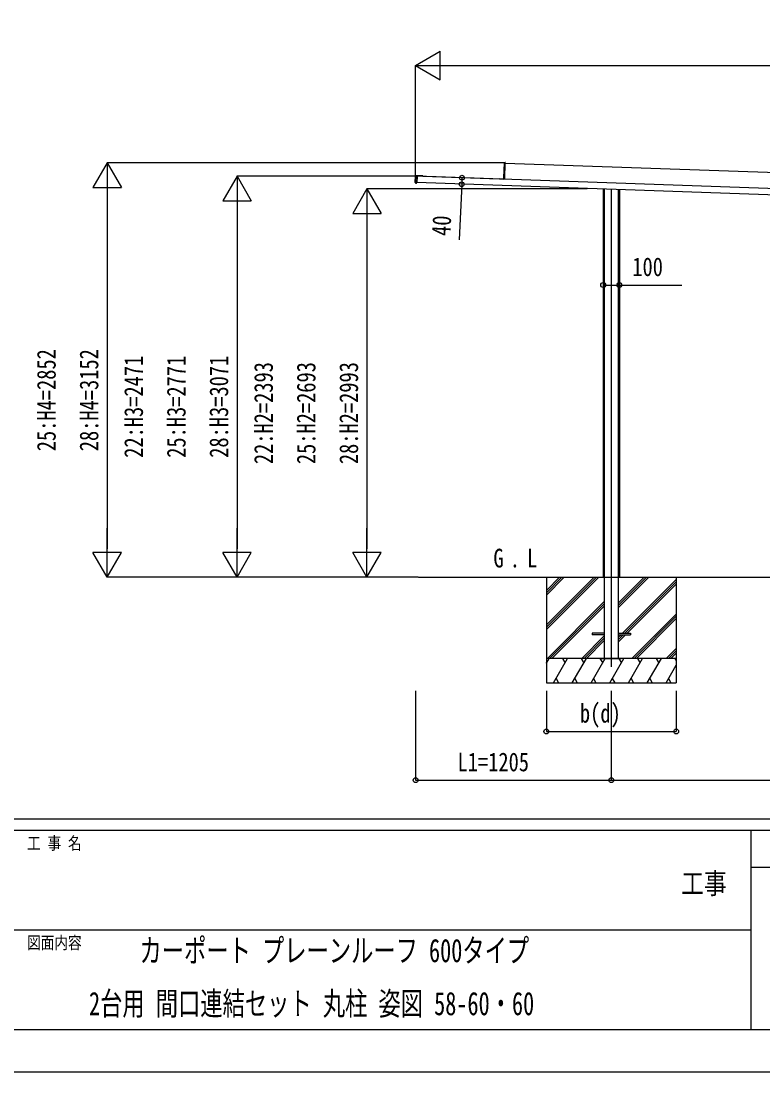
# Model space of a CAD drawing. Units: millimetres, scale not verified. Extents: x -14718 to 14718, y -10395 to 10395.
# Drawn here: x 37 to 4607, y -10395 to -3921 of the extents above; entities that cross this region are included whole.
import ezdxf
from ezdxf.enums import TextEntityAlignment as Align

# ---------------------------------------------------------------- set-up
doc = ezdxf.new("R2010")
doc.units = ezdxf.units.MM
doc.header["$LTSCALE"] = 50
for name, color, linetype in [('0-2_USER1', 3, 'Continuous'), ('0-3_YKK_12', 2, 'Continuous'), ('0-4_YKK_A1', 4, 'Continuous'), ('0-5_YKK_D', 6, 'Continuous'), ('0-6_YKK_ZWAK', 7, 'Continuous')]:
    doc.layers.add(name, color=color, linetype=linetype)
doc.styles.add('ＭＳ ゴシック', font='')
doc.styles.get('ＭＳ ゴシック').set_extended_font_data('MS Gothic')

msp = doc.modelspace()

# ---------------------------------------------------------------- linework, layer by layer
at = {"layer": '0-3_YKK_12'}
msp.add_line((3672.57, -4958.91), (3672.57, -7900), dxfattribs=at)
at = {"layer": '0-4_YKK_A1'}
for p, q in [((3014.37, -4793.97), (3011.16, -4886.06)), ((3014.37, -4793.97), (3013.9, -4793.96)), ((3019.91, -4793.83), (3014.37, -4793.97)), ((3014.39, -4793.47), (3019.93, -4793.33)), ((3016.37, -4895.24), (3019.91, -4793.83)), ((3019.84, -4796.03), (8158.7, -4975.48)), ((3019.93, -4793.33), (3019.91, -4793.83)), ((2464.88, -4916.24), (2466.24, -4877.26)), ((2466.58, -4917.33), (2468.02, -4876.28)), ((2467.05, -4917.35), (2466.58, -4917.33)), ((2474.55, -4918.57), (2467.04, -4917.85)), ((2468.49, -4876.29), (2467.05, -4917.35)), ((2467.05, -4917.35), (2474.56, -4918.07)), ((2467.78, -4919.34), (2472.77, -4919.52)), ((2468.49, -4876.29), (2468.02, -4876.28)), ((2476.03, -4876.1), (2468.49, -4876.29)), ((2482.84, -4874.84), (2469.35, -4874.37)), ((2472.77, -4919.52), (2472.81, -4918.4)), ((2474.34, -4874.54), (2474.31, -4875.64)), ((2474.56, -4918.07), (2474.55, -4918.57)), ((2476.03, -4876.1), (2474.56, -4918.07)), ((8269.25, -5119.43), (2474.6, -4917.07)), ((8270.64, -5079.45), (2475.99, -4877.1)), ((2482.77, -4876.84), (2482.84, -4874.84)), ((2488.84, -4875.05), (2482.84, -4874.84)), ((2488.77, -4877.05), (2488.84, -4875.05)), ((2498.83, -4875.4), (2488.84, -4875.05)), ((2498.76, -4877.4), (2498.83, -4875.4)), ((2504.76, -4877.61), (2504.83, -4875.61)), ((2511.77, -4878.35), (2511.78, -4878.05)), ((2511.78, -4878.05), (2511.8, -4877.45)), ((2981.37, -4894.74), (2981.38, -4894.44)), ((2981.38, -4894.44), (2981.4, -4893.84)), ((2981.4, -4893.84), (2981.41, -4893.55)), ((2985.36, -4894.88), (2985.39, -4894.18)), ((3016.36, -4895.27), (2985.39, -4894.18)), ((3010.88, -4894.07), (3010.41, -4894.06)), ((3011.16, -4886.06), (3010.69, -4886.05)), ((3011.16, -4886.06), (3010.88, -4894.07)), ((3016.37, -4895.24), (3016.35, -4895.97)), ((3622.57, -4957.16), (3622.57, -7347.5)), ((3629.43, -4957.4), (3629.43, -7847.5)), ((3715.7, -4960.41), (3715.7, -7847.5)), ((3722.57, -4960.65), (3722.57, -7347.5)), ((2485.03, -7347.5), (8783.49, -7347.5)), ((3272.57, -7347.5), (3272.57, -7997.5)), ((3272.57, -7641.48), (3566.55, -7347.5)), ((3272.57, -7655.62), (3580.69, -7347.5)), ((3272.57, -7669.76), (3594.83, -7347.5)), ((3272.57, -7429.34), (3354.41, -7347.5)), ((3272.57, -7443.49), (3368.55, -7347.5)), ((3272.57, -7457.63), (3382.7, -7347.5)), ((3715.7, -7534.99), (3903.2, -7347.5)), ((3715.7, -7520.85), (3889.06, -7347.5)), ((3715.7, -7506.71), (3874.91, -7347.5)), ((3741.54, -7693), (4072.57, -7361.98)), ((3755.69, -7693), (4072.57, -7376.12)), ((4072.57, -7347.5), (4072.57, -7997.5)), ((3769.83, -7693), (4072.57, -7390.26)), ((3278.68, -7847.5), (3629.43, -7496.75)), ((3292.82, -7847.5), (3629.43, -7510.89)), ((3306.96, -7847.5), (3629.43, -7525.03)), ((3799.18, -7847.5), (4072.57, -7574.11)), ((3813.32, -7847.5), (4072.57, -7588.25)), ((3827.46, -7847.5), (4072.57, -7602.4)), ((3555.07, -7693), (3555.07, -7702)), ((3629.43, -7693), (3555.07, -7693)), ((3629.43, -7702), (3555.07, -7702)), ((3715.7, -7693), (3790.07, -7693)), ((3715.7, -7747.12), (3760.83, -7702)), ((3715.7, -7718.84), (3732.54, -7702)), ((3715.7, -7732.98), (3746.69, -7702)), ((3715.7, -7702), (3790.07, -7702)), ((3790.07, -7693), (3790.07, -7702)), ((3490.81, -7847.5), (3629.43, -7708.88)), ((3504.95, -7847.5), (3629.43, -7723.02)), ((3519.09, -7847.5), (3629.43, -7737.16)), ((4011.31, -7847.5), (4072.57, -7786.24)), ((4025.45, -7847.5), (4072.57, -7800.38)), ((4039.59, -7847.5), (4072.57, -7814.53)), ((4072.57, -7847.5), (3272.57, -7847.5)), ((3272.57, -7876.44), (3289.28, -7847.5)), ((3274.28, -7873.48), (3272.57, -7870.52)), ((3317.11, -7997.5), (3403.72, -7847.5)), ((3388.71, -7873.48), (3373.71, -7847.5)), ((3432.58, -7997.5), (3519.19, -7847.5)), ((3504.18, -7873.48), (3489.18, -7847.5)), ((3548.05, -7997.5), (3634.66, -7847.5)), ((3619.66, -7873.48), (3604.65, -7847.5)), ((3611.67, -7847.5), (3733.47, -7847.5)), ((3663.52, -7997.5), (3750.13, -7847.5)), ((3735.13, -7873.48), (3720.12, -7847.5)), ((3778.99, -7997.5), (3865.6, -7847.5)), ((3850.6, -7873.48), (3835.6, -7847.5)), ((3894.46, -7997.5), (3981.07, -7847.5)), ((3966.07, -7873.48), (3951.07, -7847.5)), ((4009.93, -7997.5), (4072.57, -7889.02)), ((4072.57, -7857.95), (4066.54, -7847.5)), ((3272.57, -7997.5), (4072.57, -7997.5)), ((3332.11, -7971.52), (3347.11, -7997.5)), ((3447.58, -7971.52), (3462.58, -7997.5)), ((3563.05, -7971.52), (3578.05, -7997.5)), ((3678.52, -7971.52), (3693.52, -7997.5)), ((3793.99, -7971.52), (3808.99, -7997.5)), ((3909.46, -7971.52), (3924.46, -7997.5)), ((4024.93, -7971.52), (4039.93, -7997.5))]:
    msp.add_line(p, q, dxfattribs=at)
for points in [[(3010.41, -4894.06), (3010.69, -4886.05), (3013.9, -4793.96)], [(2468.51, -4875.79), (2476.05, -4875.6), (2476.03, -4876.1)], [(2511.32, -4875.84), (2511.25, -4877.83), (2476.01, -4876.6)], [(2511.32, -4875.84), (2504.83, -4875.61), (2498.83, -4875.4)], [(2511.8, -4877.45), (2511.82, -4877.15), (2981.41, -4893.55)], [(2985.39, -4894.18), (2985.41, -4893.68), (3010.09, -4894.55)]]:
    msp.add_lwpolyline(points, dxfattribs=at)
for centre, radius, start, end in [((3014.4, -4793.97), 0.5, 91.5, 178), ((3016.43, -4793.79), 2.07, 171.06854, 184.93146), ((2467.88, -4916.34), 3, 178, 268), ((2469.24, -4877.37), 3, 88, 178), ((2467.08, -4917.35), 0.5, 178, 264.5), ((2469.1, -4917.67), 2.07, 171.06854, 184.93146), ((2468.52, -4876.29), 0.5, 91.5, 178), ((2470.55, -4876.12), 2.07, 171.06854, 184.93146), ((3009.91, -4894.04), 0.5, 268, 358), ((3009.9, -4893.77), 0.765, 269.05171, 301.0406), ((3010.09, -4894.31), 0.242, 269.80053, 328.78296), ((3012.97, -4879.28), 15.54, 259.3054, 261.87346), ((3010.61, -4896.25), 1.85, 83.82294, 99.58333), ((3007.64, -4894.19), 3.17, 351.51431, 355.97407), ((3009.88, -4894.04), 1, 337.89786, 358), ((3016.33, -4895.24), 0.046, 321.12762, 0.80407)]:
    msp.add_arc(centre, radius, start, end, dxfattribs=at)
for centre, ratio, start_param in [((3003.29, -4894.81), 0.038227, 0), ((3003.31, -4894.81), 0.061163, 0.0374041)]:
    msp.add_ellipse(centre, major_axis=(13.07, -0.46), ratio=ratio, start_param=start_param, end_param=0.962078, dxfattribs=at)
at = {"layer": '0-5_YKK_D'}
for p, q in [((2467.57, -4195.5), (2619.12, -4108)), ((2619.12, -4283), (2619.12, -4108)), ((2467.57, -4891.02), (2467.57, -4194.5)), ((2467.57, -4195.5), (2619.12, -4283)), ((2467.57, -4195.5), (2770.68, -4195.5)), ((2642.57, -4195.5), (8102.57, -4195.5)), ((567.57, -4795.5), (480.07, -4947.05)), ((3018.11, -4795.5), (566.57, -4795.5)), ((567.57, -4795.5), (655.07, -4947.05)), ((567.57, -4795.5), (567.57, -5098.61)), ((1367.57, -4876.5), (1280.07, -5028.05)), ((2468.49, -4876.5), (1366.57, -4876.5)), ((1367.57, -4876.5), (1455.07, -5028.05)), ((1367.57, -4876.5), (1367.57, -5179.61)), ((480.07, -4947.05), (655.07, -4947.05)), ((567.57, -4970.5), (567.57, -7172.5)), ((2167.57, -4954.5), (2080.07, -5106.05)), ((3524.53, -4954.5), (2166.57, -4954.5)), ((2167.57, -4954.5), (2255.07, -5106.05)), ((2167.57, -4954.5), (2167.57, -5257.61)), ((1280.07, -5028.05), (1455.07, -5028.05)), ((1367.57, -5051.5), (1367.57, -7172.5)), ((2080.07, -5106.05), (2255.07, -5106.05)), ((2167.57, -5129.5), (2167.57, -7172.5)), ((567.57, -7347.5), (567.57, -7044.39)), ((1367.57, -7347.5), (1367.57, -7044.39)), ((2167.57, -7347.5), (2167.57, -7044.39)), ((567.57, -7347.5), (480.07, -7195.95)), ((655.07, -7195.95), (480.07, -7195.95)), ((567.57, -7347.5), (655.07, -7195.95)), ((1367.57, -7347.5), (1280.07, -7195.95)), ((1455.07, -7195.95), (1280.07, -7195.95)), ((1367.57, -7347.5), (1455.07, -7195.95)), ((2167.57, -7347.5), (2080.07, -7195.95)), ((2255.07, -7195.95), (2080.07, -7195.95)), ((2167.57, -7347.5), (2255.07, -7195.95)), ((2450.7, -7347.5), (566.57, -7347.5)), ((2450.7, -7347.5), (1366.57, -7347.5)), ((2484.03, -7347.5), (2166.57, -7347.5)), ((2467.57, -8047.5), (2467.57, -8598.5)), ((3272.57, -8047.5), (3272.57, -8298.5)), ((3672.57, -8047.5), (3672.57, -8598.5)), ((3672.57, -8047.5), (3672.57, -8598.5)), ((4072.57, -8047.5), (4072.57, -8298.5)), ((3272.57, -8297.5), (4072.57, -8297.5)), ((2467.57, -8597.5), (3672.57, -8597.5)), ((3672.57, -8597.5), (8064.57, -8597.5))]:
    msp.add_line(p, q, dxfattribs=at)
for points in [[(2753.02, -4886.77), (2751.1, -4926.73), (2734.57, -5270.13)], [(3622.57, -5547.5), (3722.57, -5547.5), (4107.67, -5547.5)]]:
    msp.add_lwpolyline(points, dxfattribs=at)
for centre in [(2751.1, -4926.73), (2753.02, -4886.77), (3622.57, -5547.5), (3722.57, -5547.5), (3272.57, -8297.5), (4072.57, -8297.5), (2467.57, -8597.5), (3672.57, -8597.5), (3672.57, -8597.5)]:
    msp.add_circle(centre, 14.88, dxfattribs=at)
at = {"layer": '0-6_YKK_ZWAK'}
for p, q in [((13632.57, -8837.5), (-13667.43, -8837.5)), ((4532.57, -8907.5), (-17.43, -8907.5)), ((6947.57, -9135), (4532.57, -9135)), ((-17.43, -9520), (4532.57, -9520)), ((-17.43, -10132.5), (4532.57, -10132.5)), ((4532.57, -10132.5), (6947.57, -10132.5))]:
    msp.add_line(p, q, dxfattribs=at)
msp.add_lwpolyline([(-14717.5, -10395), (14717.5, -10395), (14717.5, 10395), (-14717.5, 10395)], close=True, dxfattribs=at)
msp.add_lwpolyline([(6947.57, -8907.5), (4532.57, -8907.5), (4532.57, -10132.5)], dxfattribs=at)

# ---------------------------------------------------------------- texts
at = {"layer": '0-2_USER1', "style": 'ＭＳ ゴシック'}
for s, height, width, p in [('G', 115.5, 0.8, (2946.45, -7322.19)), ('L', 115.5, 0.8, (3153.32, -7322.19)), ('.', 115.5, 0.8, (3047.25, -7322.19)), ('カーポート プレーンルーフ 600タイプ', 143.7, 0.7, (766.59, -9761.67)), ('2台用 間口連結セット 丸柱 姿図 58-60・60', 143.7, 0.7, (455.61, -10088.33))]:
    msp.add_text(s, height=height, dxfattribs=dict(at, width=width)).set_placement(p, align=Align.BOTTOM_LEFT)
at = {"layer": '0-5_YKK_D', "style": 'ＭＳ ゴシック', "width": 0.8}
for s, rotation, p in [('40', 87.244, (2715.55, -5249.19)), ('25:H4=2852', 90, (285.07, -6571.3)), ('28:H4=3152', 90, (547.57, -6571.3)), ('22:H3=2471', 90, (822.57, -6611.8)), ('25:H3=2771', 90, (1085.07, -6611.8)), ('28:H3=3071', 90, (1347.57, -6611.8)), ('22:H2=2393', 90, (1622.57, -6650.8)), ('25:H2=2693', 90, (1885.07, -6650.8)), ('28:H2=2993', 90, (2147.57, -6650.8))]:
    msp.add_text(s, height=115.5, rotation=rotation, dxfattribs=at).set_placement(p, align=Align.BOTTOM_LEFT)
for s, p in [('100', (3802.07, -5527.5)), ('b(d)', (3479.37, -8277.5)), ('L1=1205', (2725.67, -8577.5))]:
    msp.add_text(s, height=115.5, dxfattribs=at).set_placement(p, align=Align.BOTTOM_LEFT)
at = {"layer": '0-6_YKK_ZWAK', "style": 'ＭＳ ゴシック', "width": 0.8}
for s, height, p in [('工 事 名', 76.98, (74.44, -9047.5)), ('工事', 128.3, (4103.17, -9336.13)), ('図面内容', 76.98, (74.44, -9660))]:
    msp.add_text(s, height=height, dxfattribs=at).set_placement(p, align=Align.BOTTOM_LEFT)

doc.saveas('drawing.dxf')
